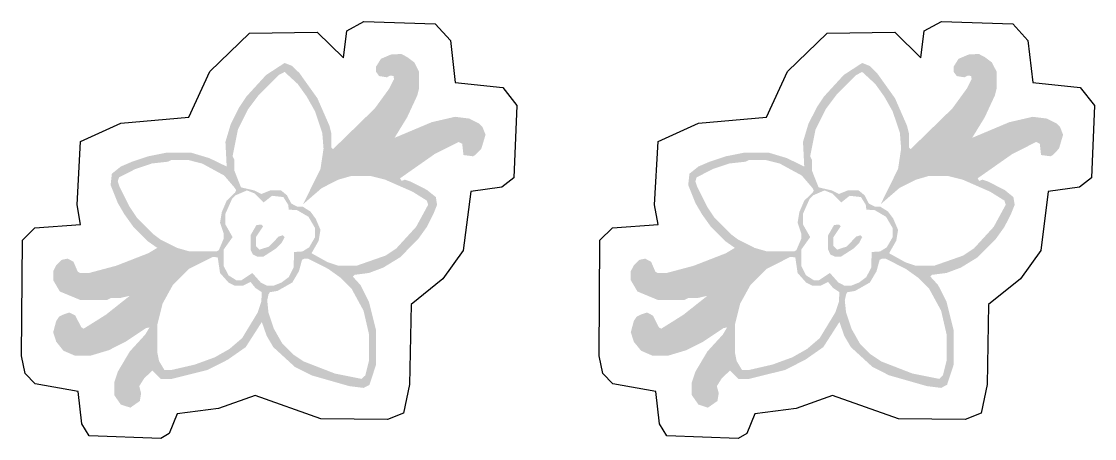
# Model space of a CAD drawing. Header units: millimetres. Extents: x 6 to 591, y 62 to 394.
# Drawn here: x 461.7 to 510.36, y 87.78 to 106.68 of the extents above; entities that cross this region are included whole.
import ezdxf

# ---------------------------------------------------------------- set-up
doc = ezdxf.new("R2010")
doc.units = ezdxf.units.MM
doc.layers.add('CUT', color=1, linetype='Continuous')
doc.layers.add('RASTER', color=7, linetype='Continuous')

msp = doc.modelspace()

# ---------------------------------------------------------------- hatches: boundary and pattern name
at = {"layer": 'RASTER'}
h = msp.add_hatch(color=7, dxfattribs=at)
h.paths.add_polyline_path([(478.459, 105.181), (478.923, 105.206), (479.191, 105.068), (479.516, 104.824), (479.736, 104.392), (479.736, 103.66), (479.655, 103.335), (479.191, 102.335), (478.622, 101.407), (480.305, 102.115), (481.363, 102.359), (482.013, 102.278), (482.445, 102.058), (482.607, 101.895), (482.746, 101.546), (482.558, 100.919), (482.282, 100.627), (482.176, 100.57), (481.745, 100.627), (481.688, 101.139), (481.525, 101.22), (480.444, 100.675), (478.866, 99.569), (478.947, 99.455), (479.085, 99.512), (479.329, 99.431), (480.086, 99.049), (480.492, 98.723), (480.549, 98.373), (480.387, 97.967), (480.086, 97.373), (479.679, 96.804), (478.866, 95.99), (478.109, 95.527), (477.459, 95.283), (476.808, 95.201), (476.727, 95.12), (477.076, 94.738), (477.459, 93.981), (477.784, 92.68), (477.784, 91.134), (477.483, 90.215), (477.215, 90.077), (476.564, 90.158), (474.856, 90.646), (474.099, 91.029), (473.123, 91.923), (472.822, 92.436), (472.603, 93.062), (471.871, 91.923), (471.057, 91.354), (470.138, 90.89), (468.511, 90.484), (468.023, 90.484), (467.641, 90.866), (467.267, 90.508), (467.047, 90.158), (467.129, 89.833), (467.072, 89.483), (466.641, 89.182), (466.21, 89.321), (465.909, 89.752), (465.909, 90.321), (466.071, 90.809), (466.616, 91.728), (467.316, 92.493), (467.511, 92.818), (467.348, 92.786), (466.421, 92.167), (465.665, 91.785), (464.851, 91.541), (464.119, 91.541), (463.607, 91.761), (463.281, 92.167), (463.143, 92.599), (463.281, 93.111), (463.412, 93.306), (463.631, 93.412), (463.875, 93.493), (464.144, 93.355), (464.42, 92.818), (464.526, 92.761), (465.526, 93.387), (466.616, 94.25), (466.153, 94.144), (465.746, 94.144), (465.583, 94.063), (464.363, 94.063), (463.444, 94.445), (463.143, 94.957), (463.143, 95.364), (463.281, 95.632), (463.525, 95.876), (463.794, 95.933), (464.062, 95.795), (464.257, 95.34), (464.363, 95.283), (464.77, 95.283), (465.99, 95.608), (467.454, 96.177), (467.861, 96.421), (467.43, 96.722), (466.779, 97.373), (466.372, 97.942), (466.071, 98.455), (465.746, 99.268), (465.803, 99.781), (466.21, 100.106), (466.722, 100.326), (467.454, 100.57), (468.267, 100.732), (469.406, 100.732), (470.22, 100.488), (471.009, 100.106), (470.952, 101.22), (471.196, 102.034), (471.578, 102.79), (471.903, 103.278), (472.798, 104.254), (473.636, 104.799), (473.985, 104.661), (474.311, 104.336), (475.124, 103.197), (475.669, 101.952), (475.75, 101.627), (475.75, 100.976), (475.832, 100.895), (477.727, 102.741), (478.378, 103.636), (478.597, 104.067), (478.573, 104.205), (478.435, 104.23), (478.272, 104.148), (477.922, 104.205), (477.784, 104.392), (477.784, 104.636), (478.004, 104.986)])
h.paths.add_polyline_path([(473.636, 104.392), (473.367, 104.254), (472.473, 103.359), (471.985, 102.709), (471.521, 101.79), (471.277, 100.57), (471.358, 100.407), (471.358, 99.919), (471.659, 99.162), (472.253, 99.024), (472.578, 98.862), (472.985, 99.024), (473.473, 99.024), (473.741, 98.805), (473.937, 98.43), (474.205, 98.292), (474.449, 98.292), (474.799, 98.073), (475.043, 97.747), (475.262, 97.235), (475.181, 96.747), (474.856, 96.177), (475.588, 95.771), (476.076, 95.608), (476.889, 95.608), (478.215, 96.072), (478.703, 96.397), (479.598, 97.373), (480.143, 98.373), (480.086, 98.561), (479.435, 98.967), (478.191, 99.512), (477.54, 99.675), (476.645, 99.675), (476.076, 99.512), (475.319, 99.13), (474.473, 98.398), (475.262, 100), (475.401, 100.919), (475.344, 101.627), (475.018, 102.603), (474.636, 103.278), (474.229, 103.847)])
h.paths.add_polyline_path([(468.511, 100.407), (468.349, 100.326), (467.617, 100.244), (466.885, 100), (466.128, 99.618), (466.071, 99.431), (466.153, 99.187), (466.616, 98.268), (466.942, 97.78), (467.674, 97.048), (467.999, 96.804), (468.755, 96.421), (469.325, 96.259), (470.545, 96.259), (470.651, 96.316), (470.87, 96.828), (470.87, 97.072), (470.708, 97.56), (470.789, 98.048), (471.009, 98.561), (471.383, 98.918), (471.44, 99.024), (471.383, 99.13), (470.895, 99.699), (469.894, 100.244), (469.243, 100.407)])
h.paths.add_polyline_path([(471.928, 99.024), (471.415, 98.805), (471.253, 98.642), (470.952, 97.967), (470.952, 97.479), (471.277, 96.909), (470.87, 96.34), (470.87, 95.608), (471.09, 95.177), (471.44, 94.957), (471.684, 94.957), (472.172, 95.283), (472.554, 94.852), (472.822, 94.713), (473.148, 94.713), (473.497, 94.852), (473.823, 95.096), (474.042, 95.527), (474.067, 96.234), (474.449, 96.259), (474.75, 96.446), (475.018, 96.909), (475.018, 97.316), (474.718, 97.829), (474.205, 98.129), (473.823, 98.154), (473.798, 98.373), (473.579, 98.723), (473.066, 98.78), (472.684, 98.479), (472.277, 98.886)])
h.paths.add_polyline_path([(472.359, 97.454), (472.578, 97.479), (472.66, 97.397), (472.334, 96.909), (472.334, 96.503), (472.497, 96.34), (472.928, 96.478), (473.367, 96.934), (473.554, 96.991), (473.636, 96.909), (473.497, 96.641), (473.253, 96.397), (472.66, 96.015), (472.416, 96.015), (472.196, 96.12), (472.09, 96.34), (472.09, 96.991)])
h.paths.add_polyline_path([(470.382, 96.015), (469.3, 95.47), (468.568, 94.738), (468.105, 93.9), (467.861, 92.924), (467.861, 91.704), (467.942, 91.297), (468.186, 90.89), (468.511, 90.89), (469.569, 91.134), (470.464, 91.46), (471.139, 91.842), (471.708, 92.33), (472.416, 93.493), (472.578, 93.981), (472.603, 94.412), (472.31, 94.608), (472.09, 94.876), (471.765, 94.713), (471.358, 94.713), (471.09, 94.852), (470.708, 95.283), (470.602, 95.99)])
h.paths.add_polyline_path([(474.53, 95.933), (474.425, 95.876), (474.286, 95.364), (473.985, 94.852), (473.31, 94.469), (472.961, 94.412), (472.904, 94.307), (472.847, 94.038), (472.904, 93.493), (473.148, 92.761), (473.53, 92.086), (474.018, 91.598), (474.506, 91.273), (475.913, 90.728), (477.133, 90.484), (477.296, 90.646), (477.459, 91.297), (477.459, 92.517), (477.215, 93.575), (476.67, 94.575), (476.182, 95.063), (475.612, 95.47), (474.693, 95.933)])
h = msp.add_hatch(color=7, dxfattribs=at)
h.paths.add_polyline_path([(504.648, 105.181), (505.112, 105.206), (505.38, 105.068), (505.705, 104.824), (505.925, 104.392), (505.925, 103.66), (505.844, 103.335), (505.38, 102.335), (504.811, 101.407), (506.494, 102.115), (507.552, 102.359), (508.202, 102.278), (508.633, 102.058), (508.796, 101.895), (508.934, 101.546), (508.747, 100.919), (508.471, 100.627), (508.365, 100.57), (507.934, 100.627), (507.877, 101.139), (507.714, 101.22), (506.633, 100.675), (505.055, 99.569), (505.136, 99.455), (505.274, 99.512), (505.518, 99.431), (506.275, 99.049), (506.681, 98.723), (506.738, 98.373), (506.576, 97.967), (506.275, 97.373), (505.868, 96.804), (505.055, 95.99), (504.298, 95.527), (503.647, 95.283), (502.997, 95.201), (502.915, 95.12), (503.265, 94.738), (503.647, 93.981), (503.973, 92.68), (503.973, 91.134), (503.672, 90.215), (503.403, 90.077), (502.753, 90.158), (501.045, 90.646), (500.288, 91.029), (499.312, 91.923), (499.011, 92.436), (498.792, 93.062), (498.06, 91.923), (497.246, 91.354), (496.327, 90.89), (494.7, 90.484), (494.212, 90.484), (493.83, 90.866), (493.456, 90.508), (493.236, 90.158), (493.318, 89.833), (493.261, 89.483), (492.83, 89.182), (492.398, 89.321), (492.098, 89.752), (492.098, 90.321), (492.26, 90.809), (492.805, 91.728), (493.505, 92.493), (493.7, 92.818), (493.537, 92.786), (492.61, 92.167), (491.854, 91.785), (491.04, 91.541), (490.308, 91.541), (489.796, 91.761), (489.47, 92.167), (489.332, 92.599), (489.47, 93.111), (489.6, 93.306), (489.82, 93.412), (490.064, 93.493), (490.333, 93.355), (490.609, 92.818), (490.715, 92.761), (491.715, 93.387), (492.805, 94.25), (492.342, 94.144), (491.935, 94.144), (491.772, 94.063), (490.552, 94.063), (489.633, 94.445), (489.332, 94.957), (489.332, 95.364), (489.47, 95.632), (489.714, 95.876), (489.983, 95.933), (490.251, 95.795), (490.446, 95.34), (490.552, 95.283), (490.959, 95.283), (492.179, 95.608), (493.643, 96.177), (494.05, 96.421), (493.619, 96.722), (492.968, 97.373), (492.561, 97.942), (492.26, 98.455), (491.935, 99.268), (491.992, 99.781), (492.398, 100.106), (492.911, 100.326), (493.643, 100.57), (494.456, 100.732), (495.595, 100.732), (496.408, 100.488), (497.197, 100.106), (497.14, 101.22), (497.384, 102.034), (497.767, 102.79), (498.092, 103.278), (498.987, 104.254), (499.825, 104.799), (500.174, 104.661), (500.5, 104.336), (501.313, 103.197), (501.858, 101.952), (501.939, 101.627), (501.939, 100.976), (502.021, 100.895), (503.916, 102.741), (504.567, 103.636), (504.786, 104.067), (504.762, 104.205), (504.624, 104.23), (504.461, 104.148), (504.111, 104.205), (503.973, 104.392), (503.973, 104.636), (504.192, 104.986)])
h.paths.add_polyline_path([(499.825, 104.392), (499.556, 104.254), (498.661, 103.359), (498.173, 102.709), (497.71, 101.79), (497.466, 100.57), (497.547, 100.407), (497.547, 99.919), (497.848, 99.162), (498.442, 99.024), (498.767, 98.862), (499.174, 99.024), (499.662, 99.024), (499.93, 98.805), (500.126, 98.43), (500.394, 98.292), (500.638, 98.292), (500.988, 98.073), (501.232, 97.747), (501.451, 97.235), (501.37, 96.747), (501.045, 96.177), (501.777, 95.771), (502.265, 95.608), (503.078, 95.608), (504.404, 96.072), (504.892, 96.397), (505.787, 97.373), (506.332, 98.373), (506.275, 98.561), (505.624, 98.967), (504.38, 99.512), (503.729, 99.675), (502.834, 99.675), (502.265, 99.512), (501.508, 99.13), (500.662, 98.398), (501.451, 100), (501.59, 100.919), (501.533, 101.627), (501.207, 102.603), (500.825, 103.278), (500.418, 103.847)])
h.paths.add_polyline_path([(494.7, 100.407), (494.538, 100.326), (493.806, 100.244), (493.074, 100), (492.317, 99.618), (492.26, 99.431), (492.342, 99.187), (492.805, 98.268), (493.131, 97.78), (493.863, 97.048), (494.188, 96.804), (494.944, 96.421), (495.514, 96.259), (496.734, 96.259), (496.84, 96.316), (497.059, 96.828), (497.059, 97.072), (496.896, 97.56), (496.978, 98.048), (497.197, 98.561), (497.572, 98.918), (497.628, 99.024), (497.572, 99.13), (497.084, 99.699), (496.083, 100.244), (495.432, 100.407)])
h.paths.add_polyline_path([(498.117, 99.024), (497.604, 98.805), (497.441, 98.642), (497.14, 97.967), (497.14, 97.479), (497.466, 96.909), (497.059, 96.34), (497.059, 95.608), (497.279, 95.177), (497.628, 94.957), (497.872, 94.957), (498.361, 95.283), (498.743, 94.852), (499.011, 94.713), (499.337, 94.713), (499.686, 94.852), (500.012, 95.096), (500.231, 95.527), (500.256, 96.234), (500.638, 96.259), (500.939, 96.446), (501.207, 96.909), (501.207, 97.316), (500.906, 97.829), (500.394, 98.129), (500.012, 98.154), (499.987, 98.373), (499.768, 98.723), (499.255, 98.78), (498.873, 98.479), (498.466, 98.886)])
h.paths.add_polyline_path([(498.548, 97.454), (498.767, 97.479), (498.849, 97.397), (498.523, 96.909), (498.523, 96.503), (498.686, 96.34), (499.117, 96.478), (499.556, 96.934), (499.743, 96.991), (499.825, 96.909), (499.686, 96.641), (499.442, 96.397), (498.849, 96.015), (498.605, 96.015), (498.385, 96.12), (498.279, 96.34), (498.279, 96.991)])
h.paths.add_polyline_path([(496.571, 96.015), (495.489, 95.47), (494.757, 94.738), (494.294, 93.9), (494.05, 92.924), (494.05, 91.704), (494.131, 91.297), (494.375, 90.89), (494.7, 90.89), (495.758, 91.134), (496.652, 91.46), (497.328, 91.842), (497.897, 92.33), (498.605, 93.493), (498.767, 93.981), (498.792, 94.412), (498.499, 94.608), (498.279, 94.876), (497.954, 94.713), (497.547, 94.713), (497.279, 94.852), (496.896, 95.283), (496.791, 95.99)])
h.paths.add_polyline_path([(500.719, 95.933), (500.614, 95.876), (500.475, 95.364), (500.174, 94.852), (499.499, 94.469), (499.149, 94.412), (499.093, 94.307), (499.036, 94.038), (499.093, 93.493), (499.337, 92.761), (499.719, 92.086), (500.207, 91.598), (500.695, 91.273), (502.102, 90.728), (503.322, 90.484), (503.485, 90.646), (503.647, 91.297), (503.647, 92.517), (503.403, 93.575), (502.858, 94.575), (502.37, 95.063), (501.801, 95.47), (500.882, 95.933)])

# ---------------------------------------------------------------- linework, layer by layer
at = {"layer": 'CUT'}
for points in [[(477.23, 106.678), (480.466, 106.578), (481.153, 105.819), (481.373, 103.916), (483.525, 103.685), (484.17, 102.876), (484.035, 99.588), (483.492, 99.178), (482.072, 98.968), (481.731, 96.296), (480.813, 95.025), (479.368, 93.85), (479.304, 90.224), (479.025, 88.936), (478.298, 88.638), (475.279, 88.679), (472.294, 89.736), (470.642, 89.145), (468.763, 88.902), (468.402, 88.005), (468.017, 87.783), (464.772, 87.909), (464.442, 88.453), (464.271, 89.911), (462.327, 90.259), (461.87, 90.734), (461.704, 91.527), (461.745, 96.763), (462.309, 97.327), (464.38, 97.483), (464.225, 98.365), (464.377, 101.246), (466.215, 102.071), (469.298, 102.343), (470.252, 104.408), (472.042, 106.148), (475.114, 106.198), (476.299, 105.035), (476.452, 106.252)], [(503.419, 106.678), (506.655, 106.578), (507.342, 105.819), (507.562, 103.916), (509.714, 103.685), (510.359, 102.876), (510.224, 99.588), (509.681, 99.178), (508.26, 98.968), (507.92, 96.296), (507.002, 95.025), (505.557, 93.85), (505.493, 90.224), (505.214, 88.936), (504.487, 88.638), (501.467, 88.679), (498.483, 89.736), (496.831, 89.145), (494.952, 88.902), (494.591, 88.005), (494.206, 87.783), (490.961, 87.909), (490.631, 88.453), (490.46, 89.911), (488.516, 90.259), (488.059, 90.734), (487.893, 91.527), (487.934, 96.763), (488.498, 97.327), (490.569, 97.483), (490.414, 98.365), (490.566, 101.246), (492.404, 102.071), (495.487, 102.343), (496.441, 104.408), (498.231, 106.148), (501.303, 106.198), (502.488, 105.035), (502.641, 106.252)]]:
    msp.add_lwpolyline(points, close=True, dxfattribs=at)

doc.saveas('drawing.dxf')
